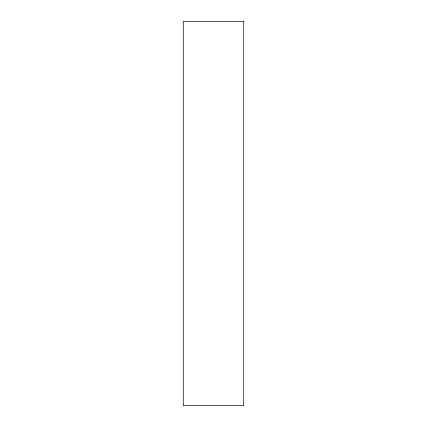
<?xml version="1.0" encoding="UTF-8"?>
<svg xmlns="http://www.w3.org/2000/svg" width="427" height="427" viewBox="0 0 427 427"><rect width="100%" height="100%" fill="white"/><g stroke="black" fill="none" stroke-linecap="round" stroke-linejoin="round"><path stroke-width="0.64" d="M243.71 21.35L183.29 21.35L183.29 405.65L243.71 405.65L243.71 21.35"/></g></svg>
